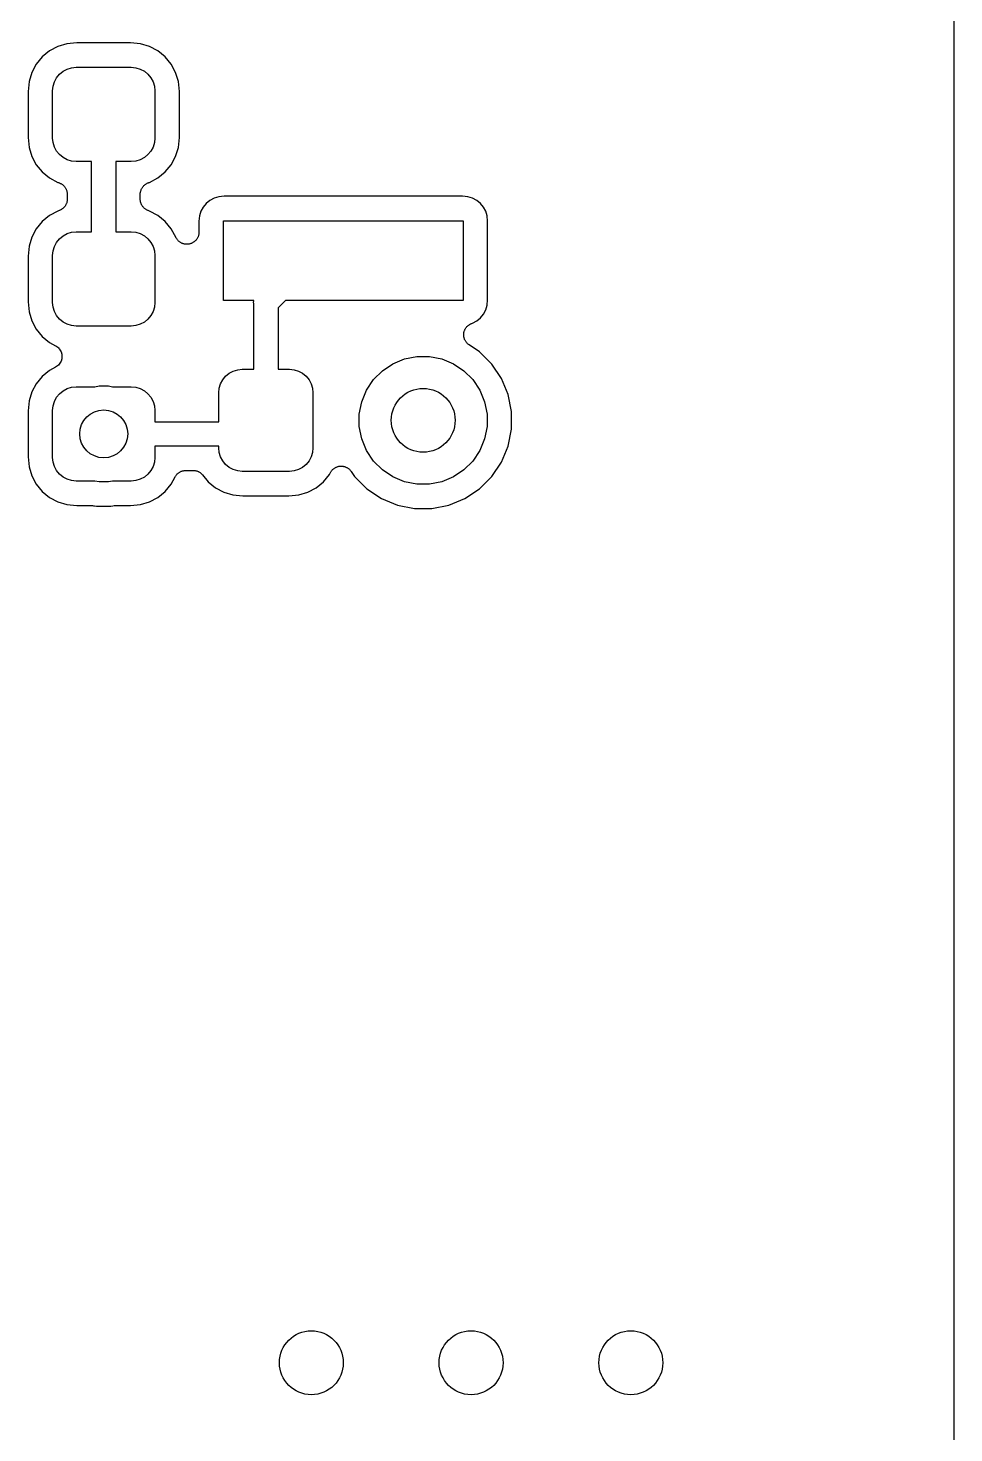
# Model space of a CAD drawing. Extents: x 0.48 to 2.43, y -7.79 to -4.85.
# Drawn here: x 2.2058 to 2.434, y -6.1945 to -5.8482 of the extents above; entities that cross this region are included whole.
import ezdxf

# ---------------------------------------------------------------- set-up
doc = ezdxf.new("R2010")
doc.units = 0
doc.header["$MEASUREMENT"] = 0
doc.layers.add('BLACK', color=7, linetype='CONTINUOUS')

msp = doc.modelspace()

# ---------------------------------------------------------------- linework, layer by layer
at = {"layer": 'BLACK', "linetype": 'CONTINUOUS'}
for p, q in [((2.43396, -5.47261), (2.43396, -6.21998)), ((2.21104, -5.85384), (2.20925, -5.85531)), ((2.21309, -5.85275), (2.21104, -5.85384)), ((2.21531, -5.85207), (2.21309, -5.85275)), ((2.21777, -5.85183), (2.21531, -5.85207)), ((2.23105, -5.85183), (2.21777, -5.85183)), ((2.23351, -5.85207), (2.23105, -5.85183)), ((2.23573, -5.85275), (2.23351, -5.85207)), ((2.23778, -5.85384), (2.23573, -5.85275)), ((2.23957, -5.85531), (2.23778, -5.85384)), ((2.20778, -5.85711), (2.20668, -5.85915)), ((2.20925, -5.85531), (2.20778, -5.85711)), ((2.21439, -5.85885), (2.2154, -5.85832)), ((2.2154, -5.85832), (2.21649, -5.85799)), ((2.21649, -5.85799), (2.21762, -5.85787)), ((2.21762, -5.85787), (2.2312, -5.85787)), ((2.2312, -5.85787), (2.23233, -5.85799)), ((2.23233, -5.85799), (2.23342, -5.85832)), ((2.23342, -5.85832), (2.23443, -5.85885)), ((2.24104, -5.85711), (2.23957, -5.85531)), ((2.24214, -5.85915), (2.24104, -5.85711)), ((2.20601, -5.86137), (2.20577, -5.86383)), ((2.20668, -5.85915), (2.20601, -5.86137)), ((2.21192, -5.86255), (2.21225, -5.86146)), ((2.21225, -5.86146), (2.21279, -5.86045)), ((2.21279, -5.86045), (2.21351, -5.85957)), ((2.21351, -5.85957), (2.21439, -5.85885)), ((2.23443, -5.85885), (2.23531, -5.85957)), ((2.23531, -5.85957), (2.23603, -5.86045)), ((2.23603, -5.86045), (2.23657, -5.86146)), ((2.23657, -5.86146), (2.2369, -5.86255)), ((2.24281, -5.86137), (2.24214, -5.85915)), ((2.24305, -5.86383), (2.24281, -5.86137)), ((2.20577, -5.86383), (2.20577, -5.87515)), ((2.21181, -5.86368), (2.21192, -5.86255)), ((2.21181, -5.8753), (2.21181, -5.86368)), ((2.2369, -5.86255), (2.23701, -5.86368)), ((2.23701, -5.86368), (2.23701, -5.8753)), ((2.24305, -5.87515), (2.24305, -5.86383)), ((2.20577, -5.87515), (2.20601, -5.8776)), ((2.21192, -5.87643), (2.21181, -5.8753)), ((2.23701, -5.8753), (2.2369, -5.87643)), ((2.24281, -5.8776), (2.24305, -5.87515)), ((2.20601, -5.8776), (2.20668, -5.87982)), ((2.21225, -5.87752), (2.21192, -5.87643)), ((2.21279, -5.87852), (2.21225, -5.87752)), ((2.21351, -5.8794), (2.21279, -5.87852)), ((2.21439, -5.88012), (2.21351, -5.8794)), ((2.23531, -5.8794), (2.23443, -5.88012)), ((2.23603, -5.87852), (2.23531, -5.8794)), ((2.23657, -5.87752), (2.23603, -5.87852)), ((2.2369, -5.87643), (2.23657, -5.87752)), ((2.24214, -5.87982), (2.24281, -5.8776)), ((2.20668, -5.87982), (2.20778, -5.88187)), ((2.20778, -5.88187), (2.20925, -5.88366)), ((2.2154, -5.88066), (2.21439, -5.88012)), ((2.21649, -5.88099), (2.2154, -5.88066)), ((2.21762, -5.8811), (2.21649, -5.88099)), ((2.22141, -5.8811), (2.21762, -5.8811)), ((2.22141, -5.89843), (2.22141, -5.8811)), ((2.2312, -5.8811), (2.22741, -5.8811)), ((2.22741, -5.8811), (2.22741, -5.89843)), ((2.23233, -5.88099), (2.2312, -5.8811)), ((2.23342, -5.88066), (2.23233, -5.88099)), ((2.23443, -5.88012), (2.23342, -5.88066)), ((2.23957, -5.88366), (2.24104, -5.88187)), ((2.24104, -5.88187), (2.24214, -5.87982)), ((2.20925, -5.88366), (2.21104, -5.88514)), ((2.21104, -5.88514), (2.21309, -5.88623)), ((2.21309, -5.88623), (2.21328, -5.88629)), ((2.21328, -5.88629), (2.21332, -5.8863)), ((2.21332, -5.8863), (2.21344, -5.88635)), ((2.23541, -5.88634), (2.23554, -5.88629)), ((2.23554, -5.88629), (2.23573, -5.88623)), ((2.23573, -5.88623), (2.23778, -5.88514)), ((2.23778, -5.88514), (2.23957, -5.88366)), ((2.21344, -5.88635), (2.21357, -5.88639)), ((2.21357, -5.88639), (2.21371, -5.88647)), ((2.21371, -5.88647), (2.21386, -5.88653)), ((2.21386, -5.88653), (2.21397, -5.88661)), ((2.21397, -5.88661), (2.21409, -5.88667)), ((2.21409, -5.88667), (2.21421, -5.88677)), ((2.21421, -5.88677), (2.21434, -5.88686)), ((2.21434, -5.88686), (2.21443, -5.88696)), ((2.21443, -5.88696), (2.21454, -5.88705)), ((2.21454, -5.88705), (2.21464, -5.88717)), ((2.21464, -5.88717), (2.21475, -5.88728)), ((2.21475, -5.88728), (2.21482, -5.8874)), ((2.21482, -5.8874), (2.21491, -5.8875)), ((2.21491, -5.8875), (2.21498, -5.88764)), ((2.21498, -5.88764), (2.21507, -5.88777)), ((2.21507, -5.88777), (2.21512, -5.8879)), ((2.21512, -5.8879), (2.21518, -5.88802)), ((2.21518, -5.88802), (2.21523, -5.88817)), ((2.21523, -5.88817), (2.21529, -5.88832)), ((2.21529, -5.88832), (2.21531, -5.88845)), ((2.21531, -5.88845), (2.21535, -5.88858)), ((2.21535, -5.88858), (2.21537, -5.88874)), ((2.21537, -5.88874), (2.2154, -5.88889)), ((2.2154, -5.88889), (2.2154, -5.88903)), ((2.2154, -5.88903), (2.21541, -5.88916)), ((2.21541, -5.88916), (2.21541, -5.89037)), ((2.23341, -5.88912), (2.23342, -5.88898)), ((2.23341, -5.88916), (2.23341, -5.88912)), ((2.23341, -5.89037), (2.23341, -5.88916)), ((2.23342, -5.88898), (2.23343, -5.88885)), ((2.23343, -5.88885), (2.23346, -5.88869)), ((2.23346, -5.88869), (2.23347, -5.88854)), ((2.23347, -5.88854), (2.23352, -5.88841)), ((2.23352, -5.88841), (2.23354, -5.88828)), ((2.23354, -5.88828), (2.2336, -5.88813)), ((2.2336, -5.88813), (2.23365, -5.88798)), ((2.23365, -5.88798), (2.23372, -5.88786)), ((2.23372, -5.88786), (2.23377, -5.88774)), ((2.23377, -5.88774), (2.23386, -5.8876)), ((2.23386, -5.8876), (2.23393, -5.88746)), ((2.23393, -5.88746), (2.23402, -5.88736)), ((2.23402, -5.88736), (2.2341, -5.88725)), ((2.2341, -5.88725), (2.23421, -5.88714)), ((2.23421, -5.88714), (2.23431, -5.88702)), ((2.23431, -5.88702), (2.23442, -5.88693)), ((2.23442, -5.88693), (2.23451, -5.88684)), ((2.23451, -5.88684), (2.23464, -5.88675)), ((2.23464, -5.88675), (2.23477, -5.88665)), ((2.23477, -5.88665), (2.23489, -5.88659)), ((2.23489, -5.88659), (2.235, -5.88651)), ((2.235, -5.88651), (2.23514, -5.88645)), ((2.23514, -5.88645), (2.23529, -5.88638)), ((2.23529, -5.88638), (2.23541, -5.88634)), ((2.25276, -5.88976), (2.25163, -5.8901)), ((2.25408, -5.88963), (2.25276, -5.88976)), ((2.31284, -5.88963), (2.25408, -5.88963)), ((2.31417, -5.88976), (2.31284, -5.88963)), ((2.3153, -5.8901), (2.31417, -5.88976)), ((2.21328, -5.89324), (2.21309, -5.8933)), ((2.2134, -5.89319), (2.21328, -5.89324)), ((2.21353, -5.89315), (2.2134, -5.89319)), ((2.21367, -5.89308), (2.21353, -5.89315)), ((2.21382, -5.89302), (2.21367, -5.89308)), ((2.21393, -5.89294), (2.21382, -5.89302)), ((2.21405, -5.89288), (2.21393, -5.89294)), ((2.21418, -5.89278), (2.21405, -5.89288)), ((2.21431, -5.89269), (2.21418, -5.89278)), ((2.2144, -5.8926), (2.21431, -5.89269)), ((2.21451, -5.89251), (2.2144, -5.8926)), ((2.21461, -5.89239), (2.21451, -5.89251)), ((2.21472, -5.89228), (2.21461, -5.89239)), ((2.2148, -5.89217), (2.21472, -5.89228)), ((2.21488, -5.89206), (2.2148, -5.89217)), ((2.21496, -5.89192), (2.21488, -5.89206)), ((2.21505, -5.89179), (2.21496, -5.89192)), ((2.2151, -5.89167), (2.21505, -5.89179)), ((2.21517, -5.89155), (2.2151, -5.89167)), ((2.21521, -5.8914), (2.21517, -5.89155)), ((2.21528, -5.89125), (2.21521, -5.8914)), ((2.2153, -5.89112), (2.21528, -5.89125)), ((2.21534, -5.89099), (2.2153, -5.89112)), ((2.21536, -5.89083), (2.21534, -5.89099)), ((2.21539, -5.89068), (2.21536, -5.89083)), ((2.21541, -5.89041), (2.21539, -5.89054)), ((2.21539, -5.89054), (2.21539, -5.89068)), ((2.21541, -5.89037), (2.21541, -5.89041)), ((2.23342, -5.8905), (2.23341, -5.89037)), ((2.23342, -5.89064), (2.23342, -5.8905)), ((2.23345, -5.89079), (2.23342, -5.89064)), ((2.23347, -5.89095), (2.23345, -5.89079)), ((2.23351, -5.89108), (2.23347, -5.89095)), ((2.23353, -5.89121), (2.23351, -5.89108)), ((2.23359, -5.89136), (2.23353, -5.89121)), ((2.23364, -5.89151), (2.23359, -5.89136)), ((2.2337, -5.89163), (2.23364, -5.89151)), ((2.23375, -5.89175), (2.2337, -5.89163)), ((2.23384, -5.89189), (2.23375, -5.89175)), ((2.23391, -5.89203), (2.23384, -5.89189)), ((2.234, -5.89213), (2.23391, -5.89203)), ((2.23407, -5.89224), (2.234, -5.89213)), ((2.23418, -5.89236), (2.23407, -5.89224)), ((2.23428, -5.89248), (2.23418, -5.89236)), ((2.23438, -5.89257), (2.23428, -5.89248)), ((2.23448, -5.89266), (2.23438, -5.89257)), ((2.23461, -5.89275), (2.23448, -5.89266)), ((2.23473, -5.89286), (2.23461, -5.89275)), ((2.23485, -5.89292), (2.23473, -5.89286)), ((2.23496, -5.893), (2.23485, -5.89292)), ((2.23511, -5.89306), (2.23496, -5.893)), ((2.23525, -5.89313), (2.23511, -5.89306)), ((2.23538, -5.89317), (2.23525, -5.89313)), ((2.2355, -5.89323), (2.23538, -5.89317)), ((2.23554, -5.89324), (2.2355, -5.89323)), ((2.23573, -5.8933), (2.23554, -5.89324)), ((2.24892, -5.89232), (2.24837, -5.89336)), ((2.24967, -5.89141), (2.24892, -5.89232)), ((2.25059, -5.89066), (2.24967, -5.89141)), ((2.25163, -5.8901), (2.25059, -5.89066)), ((2.31634, -5.89066), (2.3153, -5.8901)), ((2.31726, -5.89141), (2.31634, -5.89066)), ((2.31801, -5.89232), (2.31726, -5.89141)), ((2.31856, -5.89336), (2.31801, -5.89232)), ((2.20925, -5.89586), (2.20778, -5.89766)), ((2.21104, -5.89439), (2.20925, -5.89586)), ((2.21309, -5.8933), (2.21104, -5.89439)), ((2.23778, -5.89439), (2.23573, -5.8933)), ((2.23957, -5.89586), (2.23778, -5.89439)), ((2.24104, -5.89766), (2.23957, -5.89586)), ((2.24802, -5.89449), (2.24789, -5.89582)), ((2.24789, -5.89582), (2.24789, -5.8985)), ((2.24837, -5.89336), (2.24802, -5.89449)), ((2.25394, -5.91535), (2.25394, -5.89567)), ((2.25394, -5.89567), (2.31299, -5.89567)), ((2.31299, -5.89567), (2.31299, -5.91535)), ((2.31891, -5.89449), (2.31856, -5.89336)), ((2.31904, -5.89582), (2.31891, -5.89449)), ((2.31904, -5.91521), (2.31904, -5.89582)), ((2.20668, -5.8997), (2.20601, -5.90192)), ((2.20778, -5.89766), (2.20668, -5.8997)), ((2.21279, -5.90101), (2.21351, -5.90013)), ((2.21351, -5.90013), (2.21439, -5.8994)), ((2.21439, -5.8994), (2.2154, -5.89887)), ((2.2154, -5.89887), (2.21649, -5.89854)), ((2.21649, -5.89854), (2.21762, -5.89843)), ((2.21762, -5.89843), (2.22141, -5.89843)), ((2.22741, -5.89843), (2.2312, -5.89843)), ((2.2312, -5.89843), (2.23233, -5.89854)), ((2.23233, -5.89854), (2.23342, -5.89887)), ((2.23342, -5.89887), (2.23443, -5.8994)), ((2.23443, -5.8994), (2.23531, -5.90013)), ((2.23531, -5.90013), (2.23603, -5.90101)), ((2.24225, -5.89991), (2.24104, -5.89766)), ((2.24233, -5.90003), (2.24225, -5.89991)), ((2.24239, -5.90016), (2.24233, -5.90003)), ((2.24249, -5.90027), (2.24239, -5.90016)), ((2.24744, -5.90006), (2.24737, -5.90019)), ((2.24753, -5.89994), (2.24744, -5.90006)), ((2.24758, -5.89981), (2.24753, -5.89994)), ((2.24765, -5.89968), (2.24758, -5.89981)), ((2.2477, -5.89954), (2.24765, -5.89968)), ((2.24776, -5.8994), (2.2477, -5.89954)), ((2.24778, -5.89926), (2.24776, -5.8994)), ((2.24783, -5.89912), (2.24778, -5.89926)), ((2.24784, -5.89897), (2.24783, -5.89912)), ((2.24788, -5.89883), (2.24784, -5.89897)), ((2.24789, -5.89854), (2.24788, -5.89868)), ((2.24788, -5.89868), (2.24788, -5.89883)), ((2.24789, -5.8985), (2.24789, -5.89854)), ((2.20601, -5.90192), (2.20577, -5.90438)), ((2.21181, -5.90423), (2.21192, -5.9031)), ((2.21192, -5.9031), (2.21225, -5.90201)), ((2.21225, -5.90201), (2.21279, -5.90101)), ((2.23603, -5.90101), (2.23657, -5.90201)), ((2.23657, -5.90201), (2.2369, -5.9031)), ((2.2369, -5.9031), (2.23701, -5.90423)), ((2.24257, -5.9004), (2.24249, -5.90027)), ((2.24267, -5.9005), (2.24257, -5.9004)), ((2.24276, -5.90061), (2.24267, -5.9005)), ((2.24288, -5.90071), (2.24276, -5.90061)), ((2.24299, -5.90081), (2.24288, -5.90071)), ((2.24311, -5.90089), (2.24299, -5.90081)), ((2.24322, -5.90098), (2.24311, -5.90089)), ((2.24335, -5.90106), (2.24322, -5.90098)), ((2.24347, -5.90114), (2.24335, -5.90106)), ((2.2436, -5.9012), (2.24347, -5.90114)), ((2.24373, -5.90126), (2.2436, -5.9012)), ((2.24387, -5.90131), (2.24373, -5.90126)), ((2.24401, -5.90137), (2.24387, -5.90131)), ((2.24415, -5.90139), (2.24401, -5.90137)), ((2.24429, -5.90144), (2.24415, -5.90139)), ((2.24444, -5.90145), (2.24429, -5.90144)), ((2.24459, -5.90148), (2.24444, -5.90145)), ((2.24473, -5.90148), (2.24459, -5.90148)), ((2.24487, -5.9015), (2.24473, -5.90148)), ((2.24502, -5.90148), (2.24487, -5.9015)), ((2.24517, -5.90148), (2.24502, -5.90148)), ((2.24531, -5.90146), (2.24517, -5.90148)), ((2.24546, -5.90144), (2.24531, -5.90146)), ((2.2456, -5.9014), (2.24546, -5.90144)), ((2.24575, -5.90137), (2.2456, -5.9014)), ((2.24588, -5.90132), (2.24575, -5.90137)), ((2.24602, -5.90128), (2.24588, -5.90132)), ((2.24615, -5.90121), (2.24602, -5.90128)), ((2.24629, -5.90115), (2.24615, -5.90121)), ((2.24641, -5.90107), (2.24629, -5.90115)), ((2.24654, -5.90101), (2.24641, -5.90107)), ((2.24665, -5.90091), (2.24654, -5.90101)), ((2.24678, -5.90083), (2.24665, -5.90091)), ((2.24688, -5.90073), (2.24678, -5.90083)), ((2.24699, -5.90064), (2.24688, -5.90073)), ((2.24709, -5.90053), (2.24699, -5.90064)), ((2.2472, -5.90042), (2.24709, -5.90053)), ((2.24728, -5.9003), (2.2472, -5.90042)), ((2.24737, -5.90019), (2.24728, -5.9003)), ((2.20577, -5.90438), (2.20577, -5.9157)), ((2.21181, -5.91585), (2.21181, -5.90423)), ((2.23701, -5.90423), (2.23701, -5.91585)), ((2.20577, -5.9157), (2.20601, -5.91816)), ((2.21192, -5.91698), (2.21181, -5.91585)), ((2.21225, -5.91807), (2.21192, -5.91698)), ((2.2369, -5.91698), (2.23657, -5.91807)), ((2.23701, -5.91585), (2.2369, -5.91698)), ((2.26141, -5.91535), (2.25394, -5.91535)), ((2.26136, -5.91594), (2.26141, -5.91536)), ((2.26137, -5.91609), (2.26136, -5.91594)), ((2.26137, -5.93228), (2.26137, -5.91609)), ((2.26141, -5.91536), (2.26141, -5.91535)), ((2.26141, -5.91536), (2.26141, -5.91536)), ((2.2692, -5.91535), (2.26737, -5.91719)), ((2.26737, -5.91719), (2.26737, -5.93228)), ((2.31299, -5.91535), (2.2692, -5.91535)), ((2.31856, -5.91766), (2.31891, -5.91653)), ((2.31891, -5.91653), (2.31904, -5.91521)), ((2.20601, -5.91816), (2.20668, -5.92038)), ((2.20668, -5.92038), (2.20778, -5.92242)), ((2.21279, -5.91907), (2.21225, -5.91807)), ((2.21351, -5.91995), (2.21279, -5.91907)), ((2.21439, -5.92067), (2.21351, -5.91995)), ((2.2154, -5.92121), (2.21439, -5.92067)), ((2.23443, -5.92067), (2.23342, -5.92121)), ((2.23531, -5.91995), (2.23443, -5.92067)), ((2.23603, -5.91907), (2.23531, -5.91995)), ((2.23657, -5.91807), (2.23603, -5.91907)), ((2.31515, -5.92099), (2.31528, -5.92093)), ((2.31528, -5.92093), (2.3153, -5.92092)), ((2.3153, -5.92092), (2.31634, -5.92037)), ((2.31634, -5.92037), (2.31726, -5.91962)), ((2.31726, -5.91962), (2.31801, -5.9187)), ((2.31801, -5.9187), (2.31856, -5.91766)), ((2.20778, -5.92242), (2.20925, -5.92422)), ((2.20925, -5.92422), (2.21104, -5.92569)), ((2.21649, -5.92154), (2.2154, -5.92121)), ((2.21762, -5.92165), (2.21649, -5.92154)), ((2.2312, -5.92165), (2.21762, -5.92165)), ((2.23233, -5.92154), (2.2312, -5.92165)), ((2.23342, -5.92121), (2.23233, -5.92154)), ((2.31315, -5.92377), (2.31316, -5.92363)), ((2.31316, -5.92393), (2.31315, -5.92377)), ((2.31316, -5.92349), (2.31319, -5.92334)), ((2.31316, -5.92363), (2.31316, -5.92349)), ((2.31316, -5.92408), (2.31316, -5.92393)), ((2.31319, -5.92422), (2.31316, -5.92408)), ((2.31319, -5.92334), (2.31321, -5.92319)), ((2.3132, -5.92436), (2.31319, -5.92422)), ((2.31324, -5.9245), (2.3132, -5.92436)), ((2.31321, -5.92319), (2.31325, -5.92306)), ((2.31325, -5.92306), (2.31328, -5.92292)), ((2.31328, -5.92292), (2.31334, -5.92278)), ((2.31334, -5.92278), (2.31338, -5.92263)), ((2.31338, -5.92263), (2.31345, -5.92251)), ((2.31345, -5.92251), (2.31351, -5.92238)), ((2.31351, -5.92238), (2.31359, -5.92225)), ((2.31359, -5.92225), (2.31366, -5.92212)), ((2.31366, -5.92212), (2.31375, -5.92201)), ((2.31375, -5.92201), (2.31383, -5.92189)), ((2.31383, -5.92189), (2.31394, -5.92179)), ((2.31394, -5.92179), (2.31404, -5.92167)), ((2.31404, -5.92167), (2.31415, -5.92158)), ((2.31415, -5.92158), (2.31425, -5.92148)), ((2.31425, -5.92148), (2.31437, -5.9214)), ((2.31437, -5.9214), (2.31449, -5.9213)), ((2.31449, -5.9213), (2.31462, -5.92123)), ((2.31462, -5.92123), (2.31474, -5.92116)), ((2.31474, -5.92116), (2.31488, -5.9211)), ((2.31488, -5.9211), (2.31501, -5.92103)), ((2.31501, -5.92103), (2.31515, -5.92099)), ((2.21104, -5.92569), (2.21254, -5.92649)), ((2.21254, -5.92649), (2.21256, -5.9265)), ((2.21256, -5.9265), (2.21256, -5.9265)), ((2.21256, -5.9265), (2.21257, -5.9265)), ((2.21257, -5.9265), (2.21258, -5.92651)), ((2.21258, -5.92651), (2.21282, -5.92667)), ((2.21282, -5.92667), (2.21305, -5.92683)), ((2.21305, -5.92683), (2.21305, -5.92684)), ((2.21305, -5.92684), (2.21306, -5.92684)), ((2.21306, -5.92684), (2.21326, -5.92704)), ((2.21326, -5.92704), (2.21346, -5.92725)), ((2.21346, -5.92725), (2.21346, -5.92725)), ((2.21346, -5.92725), (2.21347, -5.92726)), ((2.21347, -5.92726), (2.21362, -5.9275)), ((2.21362, -5.9275), (2.21378, -5.92774)), ((2.21378, -5.92774), (2.21378, -5.92774)), ((2.21378, -5.92774), (2.21379, -5.92775)), ((2.21379, -5.92775), (2.21389, -5.92801)), ((2.31327, -5.92465), (2.31324, -5.9245)), ((2.31332, -5.92478), (2.31327, -5.92465)), ((2.31336, -5.92492), (2.31332, -5.92478)), ((2.31343, -5.92505), (2.31336, -5.92492)), ((2.31349, -5.9252), (2.31343, -5.92505)), ((2.31357, -5.92531), (2.31349, -5.9252)), ((2.31363, -5.92544), (2.31357, -5.92531)), ((2.31373, -5.92556), (2.31363, -5.92544)), ((2.31381, -5.92569), (2.31373, -5.92556)), ((2.31391, -5.92579), (2.31381, -5.92569)), ((2.314, -5.9259), (2.31391, -5.92579)), ((2.31411, -5.92599), (2.314, -5.9259)), ((2.31422, -5.9261), (2.31411, -5.92599)), ((2.31434, -5.92618), (2.31422, -5.9261)), ((2.31445, -5.92627), (2.31434, -5.92618)), ((2.31448, -5.9263), (2.31445, -5.92627)), ((2.31701, -5.92799), (2.31448, -5.9263)), ((2.21323, -5.93126), (2.21303, -5.93145)), ((2.21343, -5.93105), (2.21323, -5.93126)), ((2.21344, -5.93105), (2.21343, -5.93105)), ((2.2136, -5.9308), (2.21344, -5.93104)), ((2.21344, -5.93104), (2.21344, -5.93105)), ((2.21376, -5.93057), (2.2136, -5.9308)), ((2.21377, -5.93056), (2.21376, -5.93056)), ((2.21376, -5.93056), (2.21376, -5.93057)), ((2.21388, -5.93029), (2.21377, -5.93056)), ((2.21399, -5.93003), (2.21388, -5.93029)), ((2.21389, -5.92801), (2.214, -5.92828)), ((2.21405, -5.92973), (2.21399, -5.93001)), ((2.21399, -5.93001), (2.21399, -5.93002)), ((2.21399, -5.93002), (2.21399, -5.93003)), ((2.214, -5.92828), (2.214, -5.92829)), ((2.214, -5.92829), (2.21401, -5.92829)), ((2.21401, -5.92829), (2.21406, -5.92857)), ((2.21411, -5.92945), (2.21405, -5.92973)), ((2.21406, -5.92857), (2.21411, -5.92886)), ((2.21411, -5.92886), (2.21411, -5.92886)), ((2.21411, -5.92886), (2.21411, -5.92887)), ((2.21411, -5.92887), (2.21411, -5.92915)), ((2.21411, -5.92915), (2.21411, -5.92944)), ((2.21411, -5.92944), (2.21411, -5.92945)), ((2.21411, -5.92945), (2.21411, -5.92945)), ((2.29311, -5.93265), (2.29569, -5.93093)), ((2.29569, -5.93093), (2.29856, -5.92974)), ((2.29856, -5.92974), (2.3016, -5.92913)), ((2.3016, -5.92913), (2.3047, -5.92913)), ((2.3047, -5.92913), (2.30774, -5.92974)), ((2.30774, -5.92974), (2.31061, -5.93093)), ((2.31061, -5.93093), (2.31319, -5.93265)), ((2.32004, -5.93102), (2.31701, -5.92799)), ((2.32242, -5.93458), (2.32004, -5.93102)), ((2.20925, -5.93405), (2.20778, -5.93585)), ((2.21104, -5.93258), (2.20925, -5.93405)), ((2.21254, -5.93178), (2.21104, -5.93258)), ((2.21278, -5.93162), (2.21254, -5.93178)), ((2.21302, -5.93146), (2.21278, -5.93162)), ((2.21303, -5.93145), (2.21302, -5.93146)), ((2.21302, -5.93146), (2.21302, -5.93146)), ((2.25373, -5.93486), (2.25446, -5.93398)), ((2.25446, -5.93398), (2.25534, -5.93326)), ((2.25534, -5.93326), (2.25634, -5.93273)), ((2.25634, -5.93273), (2.25743, -5.9324)), ((2.25743, -5.9324), (2.25856, -5.93228)), ((2.25856, -5.93228), (2.26137, -5.93228)), ((2.26737, -5.93228), (2.27018, -5.93228)), ((2.27018, -5.93228), (2.27131, -5.9324)), ((2.27131, -5.9324), (2.2724, -5.93273)), ((2.2724, -5.93273), (2.2734, -5.93326)), ((2.2734, -5.93326), (2.27428, -5.93398)), ((2.27428, -5.93398), (2.27501, -5.93486)), ((2.29092, -5.93484), (2.29311, -5.93265)), ((2.31319, -5.93265), (2.31538, -5.93484)), ((2.32406, -5.93854), (2.32242, -5.93458)), ((2.20668, -5.93789), (2.20601, -5.94011)), ((2.20778, -5.93585), (2.20668, -5.93789)), ((2.21351, -5.93832), (2.21439, -5.93759)), ((2.21439, -5.93759), (2.2154, -5.93706)), ((2.2154, -5.93706), (2.21649, -5.93673)), ((2.21649, -5.93673), (2.21762, -5.93661)), ((2.21762, -5.93661), (2.22226, -5.93661)), ((2.22226, -5.93661), (2.22325, -5.93642)), ((2.22325, -5.93642), (2.22557, -5.93642)), ((2.22557, -5.93642), (2.22656, -5.93661)), ((2.22656, -5.93661), (2.2312, -5.93661)), ((2.2312, -5.93661), (2.23233, -5.93673)), ((2.23233, -5.93673), (2.23342, -5.93706)), ((2.23342, -5.93706), (2.23443, -5.93759)), ((2.23443, -5.93759), (2.23531, -5.93832)), ((2.25276, -5.93809), (2.25287, -5.93696)), ((2.25276, -5.94523), (2.25276, -5.93809)), ((2.25287, -5.93696), (2.2532, -5.93587)), ((2.2532, -5.93587), (2.25373, -5.93486)), ((2.27501, -5.93486), (2.27554, -5.93587)), ((2.27554, -5.93587), (2.27587, -5.93696)), ((2.27587, -5.93696), (2.27598, -5.93809)), ((2.27598, -5.93809), (2.27598, -5.95167)), ((2.28801, -5.94029), (2.28919, -5.93742)), ((2.28919, -5.93742), (2.29092, -5.93484)), ((2.31538, -5.93484), (2.31711, -5.93742)), ((2.31711, -5.93742), (2.31829, -5.94029)), ((2.20601, -5.94011), (2.20577, -5.94257)), ((2.21181, -5.94242), (2.21192, -5.94129)), ((2.21192, -5.94129), (2.21225, -5.9402)), ((2.21225, -5.9402), (2.21279, -5.93919)), ((2.21279, -5.93919), (2.21351, -5.93832)), ((2.23531, -5.93832), (2.23603, -5.93919)), ((2.23603, -5.93919), (2.23657, -5.9402)), ((2.23657, -5.9402), (2.2369, -5.94129)), ((2.2369, -5.94129), (2.23701, -5.94242)), ((2.2874, -5.94333), (2.28801, -5.94029)), ((2.31829, -5.94029), (2.3189, -5.94333)), ((2.3249, -5.94274), (2.32406, -5.93854)), ((2.20577, -5.94257), (2.20577, -5.95389)), ((2.21181, -5.95404), (2.21181, -5.94242)), ((2.23701, -5.94242), (2.23701, -5.94523)), ((2.2874, -5.94643), (2.2874, -5.94333)), ((2.3189, -5.94333), (2.3189, -5.94643)), ((2.3249, -5.94702), (2.3249, -5.94274)), ((2.23701, -5.94523), (2.25276, -5.94523)), ((2.28801, -5.94948), (2.2874, -5.94643)), ((2.3189, -5.94643), (2.31829, -5.94948)), ((2.32406, -5.95123), (2.3249, -5.94702)), ((2.25276, -5.95123), (2.23701, -5.95123)), ((2.23701, -5.95123), (2.23701, -5.95404)), ((2.25276, -5.95167), (2.25276, -5.95123)), ((2.25287, -5.95281), (2.25276, -5.95167)), ((2.27598, -5.95167), (2.27587, -5.95281)), ((2.28919, -5.95234), (2.28801, -5.94948)), ((2.31829, -5.94948), (2.31711, -5.95234)), ((2.32242, -5.95518), (2.32406, -5.95123)), ((2.20577, -5.95389), (2.20601, -5.95634)), ((2.21192, -5.95517), (2.21181, -5.95404)), ((2.21225, -5.95626), (2.21192, -5.95517)), ((2.2369, -5.95517), (2.23657, -5.95626)), ((2.23701, -5.95404), (2.2369, -5.95517)), ((2.2532, -5.9539), (2.25287, -5.95281)), ((2.25373, -5.9549), (2.2532, -5.9539)), ((2.25446, -5.95578), (2.25373, -5.9549)), ((2.27501, -5.9549), (2.27428, -5.95578)), ((2.27554, -5.9539), (2.27501, -5.9549)), ((2.27587, -5.95281), (2.27554, -5.9539)), ((2.29092, -5.95492), (2.28919, -5.95234)), ((2.29311, -5.95711), (2.29092, -5.95492)), ((2.31538, -5.95492), (2.31319, -5.95711)), ((2.31711, -5.95234), (2.31538, -5.95492)), ((2.32004, -5.95875), (2.32242, -5.95518)), ((2.20601, -5.95634), (2.20668, -5.95856)), ((2.20668, -5.95856), (2.20778, -5.96061)), ((2.21279, -5.95726), (2.21225, -5.95626)), ((2.21351, -5.95814), (2.21279, -5.95726)), ((2.21439, -5.95886), (2.21351, -5.95814)), ((2.2154, -5.9594), (2.21439, -5.95886)), ((2.23443, -5.95886), (2.23342, -5.9594)), ((2.23531, -5.95814), (2.23443, -5.95886)), ((2.23603, -5.95726), (2.23531, -5.95814)), ((2.23657, -5.95626), (2.23603, -5.95726)), ((2.24104, -5.96061), (2.242, -5.95881)), ((2.242, -5.95881), (2.24202, -5.95878)), ((2.24202, -5.95878), (2.2421, -5.95867)), ((2.2421, -5.95867), (2.24216, -5.95855)), ((2.24216, -5.95855), (2.24226, -5.95843)), ((2.24226, -5.95843), (2.24235, -5.95829)), ((2.24235, -5.95829), (2.24245, -5.9582)), ((2.24245, -5.9582), (2.24253, -5.9581)), ((2.24253, -5.9581), (2.24266, -5.958)), ((2.24266, -5.958), (2.24277, -5.95789)), ((2.24277, -5.95789), (2.24289, -5.95781)), ((2.24289, -5.95781), (2.24299, -5.95773)), ((2.24299, -5.95773), (2.24313, -5.95765)), ((2.24313, -5.95765), (2.24326, -5.95757)), ((2.24326, -5.95757), (2.24339, -5.95752)), ((2.24339, -5.95752), (2.24351, -5.95745)), ((2.24351, -5.95745), (2.24366, -5.95741)), ((2.24366, -5.95741), (2.24381, -5.95735)), ((2.24381, -5.95735), (2.24394, -5.95732)), ((2.24394, -5.95732), (2.24407, -5.95729)), ((2.24407, -5.95729), (2.24423, -5.95727)), ((2.24423, -5.95727), (2.24438, -5.95724)), ((2.24438, -5.95724), (2.24452, -5.95724)), ((2.24452, -5.95724), (2.24465, -5.95723)), ((2.24465, -5.95723), (2.24647, -5.95723)), ((2.24647, -5.95723), (2.24651, -5.95723)), ((2.24651, -5.95723), (2.24664, -5.95724)), ((2.24664, -5.95724), (2.24677, -5.95724)), ((2.24677, -5.95724), (2.24693, -5.95728)), ((2.24693, -5.95728), (2.24709, -5.95729)), ((2.24709, -5.95729), (2.24721, -5.95733)), ((2.24721, -5.95733), (2.24734, -5.95736)), ((2.24734, -5.95736), (2.24749, -5.95742)), ((2.24749, -5.95742), (2.24765, -5.95747)), ((2.24765, -5.95747), (2.24776, -5.95753)), ((2.24776, -5.95753), (2.24788, -5.95759)), ((2.24788, -5.95759), (2.24802, -5.95768)), ((2.24802, -5.95768), (2.24816, -5.95775)), ((2.24816, -5.95775), (2.24826, -5.95784)), ((2.24826, -5.95784), (2.24837, -5.95791)), ((2.24837, -5.95791), (2.24848, -5.95803)), ((2.24848, -5.95803), (2.24861, -5.95813)), ((2.24861, -5.95813), (2.24869, -5.95823)), ((2.24869, -5.95823), (2.24878, -5.95833)), ((2.24878, -5.95833), (2.25019, -5.96004)), ((2.25534, -5.9565), (2.25446, -5.95578)), ((2.25634, -5.95704), (2.25534, -5.9565)), ((2.25743, -5.95737), (2.25634, -5.95704)), ((2.25856, -5.95748), (2.25743, -5.95737)), ((2.27018, -5.95748), (2.25856, -5.95748)), ((2.27131, -5.95737), (2.27018, -5.95748)), ((2.2724, -5.95704), (2.27131, -5.95737)), ((2.2734, -5.9565), (2.2724, -5.95704)), ((2.27428, -5.95578), (2.2734, -5.9565)), ((2.27855, -5.96004), (2.28002, -5.95825)), ((2.28002, -5.95825), (2.28028, -5.95775)), ((2.28028, -5.95775), (2.2803, -5.95772)), ((2.2803, -5.95772), (2.28038, -5.9576)), ((2.28038, -5.9576), (2.28045, -5.95748)), ((2.28045, -5.95748), (2.28055, -5.95736)), ((2.28055, -5.95736), (2.28064, -5.95723)), ((2.28064, -5.95723), (2.28074, -5.95714)), ((2.28074, -5.95714), (2.28083, -5.95703)), ((2.28083, -5.95703), (2.28095, -5.95693)), ((2.28095, -5.95693), (2.28106, -5.95682)), ((2.28106, -5.95682), (2.28117, -5.95675)), ((2.28117, -5.95675), (2.28128, -5.95666)), ((2.28128, -5.95666), (2.28142, -5.95659)), ((2.28142, -5.95659), (2.28155, -5.9565)), ((2.28155, -5.9565), (2.28168, -5.95645)), ((2.28168, -5.95645), (2.2818, -5.95639)), ((2.2818, -5.95639), (2.28195, -5.95634)), ((2.28195, -5.95634), (2.28209, -5.95629)), ((2.28209, -5.95629), (2.28223, -5.95626)), ((2.28223, -5.95626), (2.28236, -5.95622)), ((2.28236, -5.95622), (2.28251, -5.95621)), ((2.28251, -5.95621), (2.28266, -5.95618)), ((2.28266, -5.95618), (2.2828, -5.95618)), ((2.2828, -5.95618), (2.28294, -5.95617)), ((2.28294, -5.95617), (2.2831, -5.95618)), ((2.2831, -5.95618), (2.28325, -5.95618)), ((2.28325, -5.95618), (2.28339, -5.95621)), ((2.28339, -5.95621), (2.28353, -5.95623)), ((2.28353, -5.95623), (2.28367, -5.95627)), ((2.28367, -5.95627), (2.28382, -5.9563)), ((2.28382, -5.9563), (2.28395, -5.95636)), ((2.28395, -5.95636), (2.28409, -5.9564)), ((2.28409, -5.9564), (2.28422, -5.95647)), ((2.28422, -5.95647), (2.28436, -5.95653)), ((2.28436, -5.95653), (2.28448, -5.95661)), ((2.28448, -5.95661), (2.2846, -5.95667)), ((2.2846, -5.95667), (2.28472, -5.95677)), ((2.28472, -5.95677), (2.28485, -5.95686)), ((2.28485, -5.95686), (2.28495, -5.95696)), ((2.28495, -5.95696), (2.28505, -5.95705)), ((2.28505, -5.95705), (2.28515, -5.95717)), ((2.28515, -5.95717), (2.28526, -5.95728)), ((2.28526, -5.95728), (2.28534, -5.95739)), ((2.28534, -5.95739), (2.28542, -5.9575)), ((2.28542, -5.9575), (2.28626, -5.95875)), ((2.28626, -5.95875), (2.28929, -5.96177)), ((2.29569, -5.95884), (2.29311, -5.95711)), ((2.29856, -5.96002), (2.29569, -5.95884)), ((2.31061, -5.95884), (2.30774, -5.96002)), ((2.31319, -5.95711), (2.31061, -5.95884)), ((2.31701, -5.96177), (2.32004, -5.95875)), ((2.20778, -5.96061), (2.20925, -5.9624)), ((2.20925, -5.9624), (2.21104, -5.96388)), ((2.21649, -5.95973), (2.2154, -5.9594)), ((2.21762, -5.95984), (2.21649, -5.95973)), ((2.22226, -5.95984), (2.21762, -5.95984)), ((2.22325, -5.96004), (2.22226, -5.95984)), ((2.22557, -5.96004), (2.22325, -5.96004)), ((2.22656, -5.95984), (2.22557, -5.96004)), ((2.2312, -5.95984), (2.22656, -5.95984)), ((2.23233, -5.95973), (2.2312, -5.95984)), ((2.23342, -5.9594), (2.23233, -5.95973)), ((2.23778, -5.96388), (2.23957, -5.9624)), ((2.23957, -5.9624), (2.24104, -5.96061)), ((2.25019, -5.96004), (2.25199, -5.96151)), ((2.25199, -5.96151), (2.25403, -5.96261)), ((2.27471, -5.96261), (2.27675, -5.96151)), ((2.27675, -5.96151), (2.27855, -5.96004)), ((2.28929, -5.96177), (2.29285, -5.96415)), ((2.3016, -5.96063), (2.29856, -5.96002)), ((2.3047, -5.96063), (2.3016, -5.96063)), ((2.30774, -5.96002), (2.3047, -5.96063)), ((2.31345, -5.96415), (2.31701, -5.96177)), ((2.21104, -5.96388), (2.21309, -5.96497)), ((2.21309, -5.96497), (2.21531, -5.96564)), ((2.21531, -5.96564), (2.21777, -5.96589)), ((2.21777, -5.96589), (2.22159, -5.96589)), ((2.22159, -5.96589), (2.22163, -5.96589)), ((2.22163, -5.96589), (2.2219, -5.96592)), ((2.2219, -5.96592), (2.22217, -5.96594)), ((2.22217, -5.96594), (2.22266, -5.96604)), ((2.22616, -5.96604), (2.22664, -5.96594)), ((2.22664, -5.96594), (2.22665, -5.96594)), ((2.22665, -5.96594), (2.22665, -5.96594)), ((2.22665, -5.96594), (2.22665, -5.96594)), ((2.22665, -5.96594), (2.22669, -5.96594)), ((2.22669, -5.96594), (2.22696, -5.96591)), ((2.22696, -5.96591), (2.22723, -5.96589)), ((2.22723, -5.96589), (2.23105, -5.96589)), ((2.23105, -5.96589), (2.23351, -5.96564)), ((2.23351, -5.96564), (2.23573, -5.96497)), ((2.23573, -5.96497), (2.23778, -5.96388)), ((2.25403, -5.96261), (2.25625, -5.96328)), ((2.25625, -5.96328), (2.25871, -5.96352)), ((2.25871, -5.96352), (2.27003, -5.96352)), ((2.27003, -5.96352), (2.27249, -5.96328)), ((2.27249, -5.96328), (2.27471, -5.96261)), ((2.29285, -5.96415), (2.29681, -5.96579)), ((2.29681, -5.96579), (2.30101, -5.96663)), ((2.30529, -5.96663), (2.30949, -5.96579)), ((2.30949, -5.96579), (2.31345, -5.96415)), ((2.22266, -5.96604), (2.22616, -5.96604)), ((2.30101, -5.96663), (2.30529, -5.96663))]:
    msp.add_line(p, q, dxfattribs=at)
at = {"layer": 'BLACK'}
for centre, radius in [((2.30315, -5.94488), 0.007874), ((2.22441, -5.94823), 0.005906), ((2.27559, -6.17717), 0.007874), ((2.31496, -6.17717), 0.007874), ((2.35433, -6.17717), 0.007874)]:
    msp.add_circle(centre, radius, dxfattribs=at)

doc.saveas('drawing.dxf')
